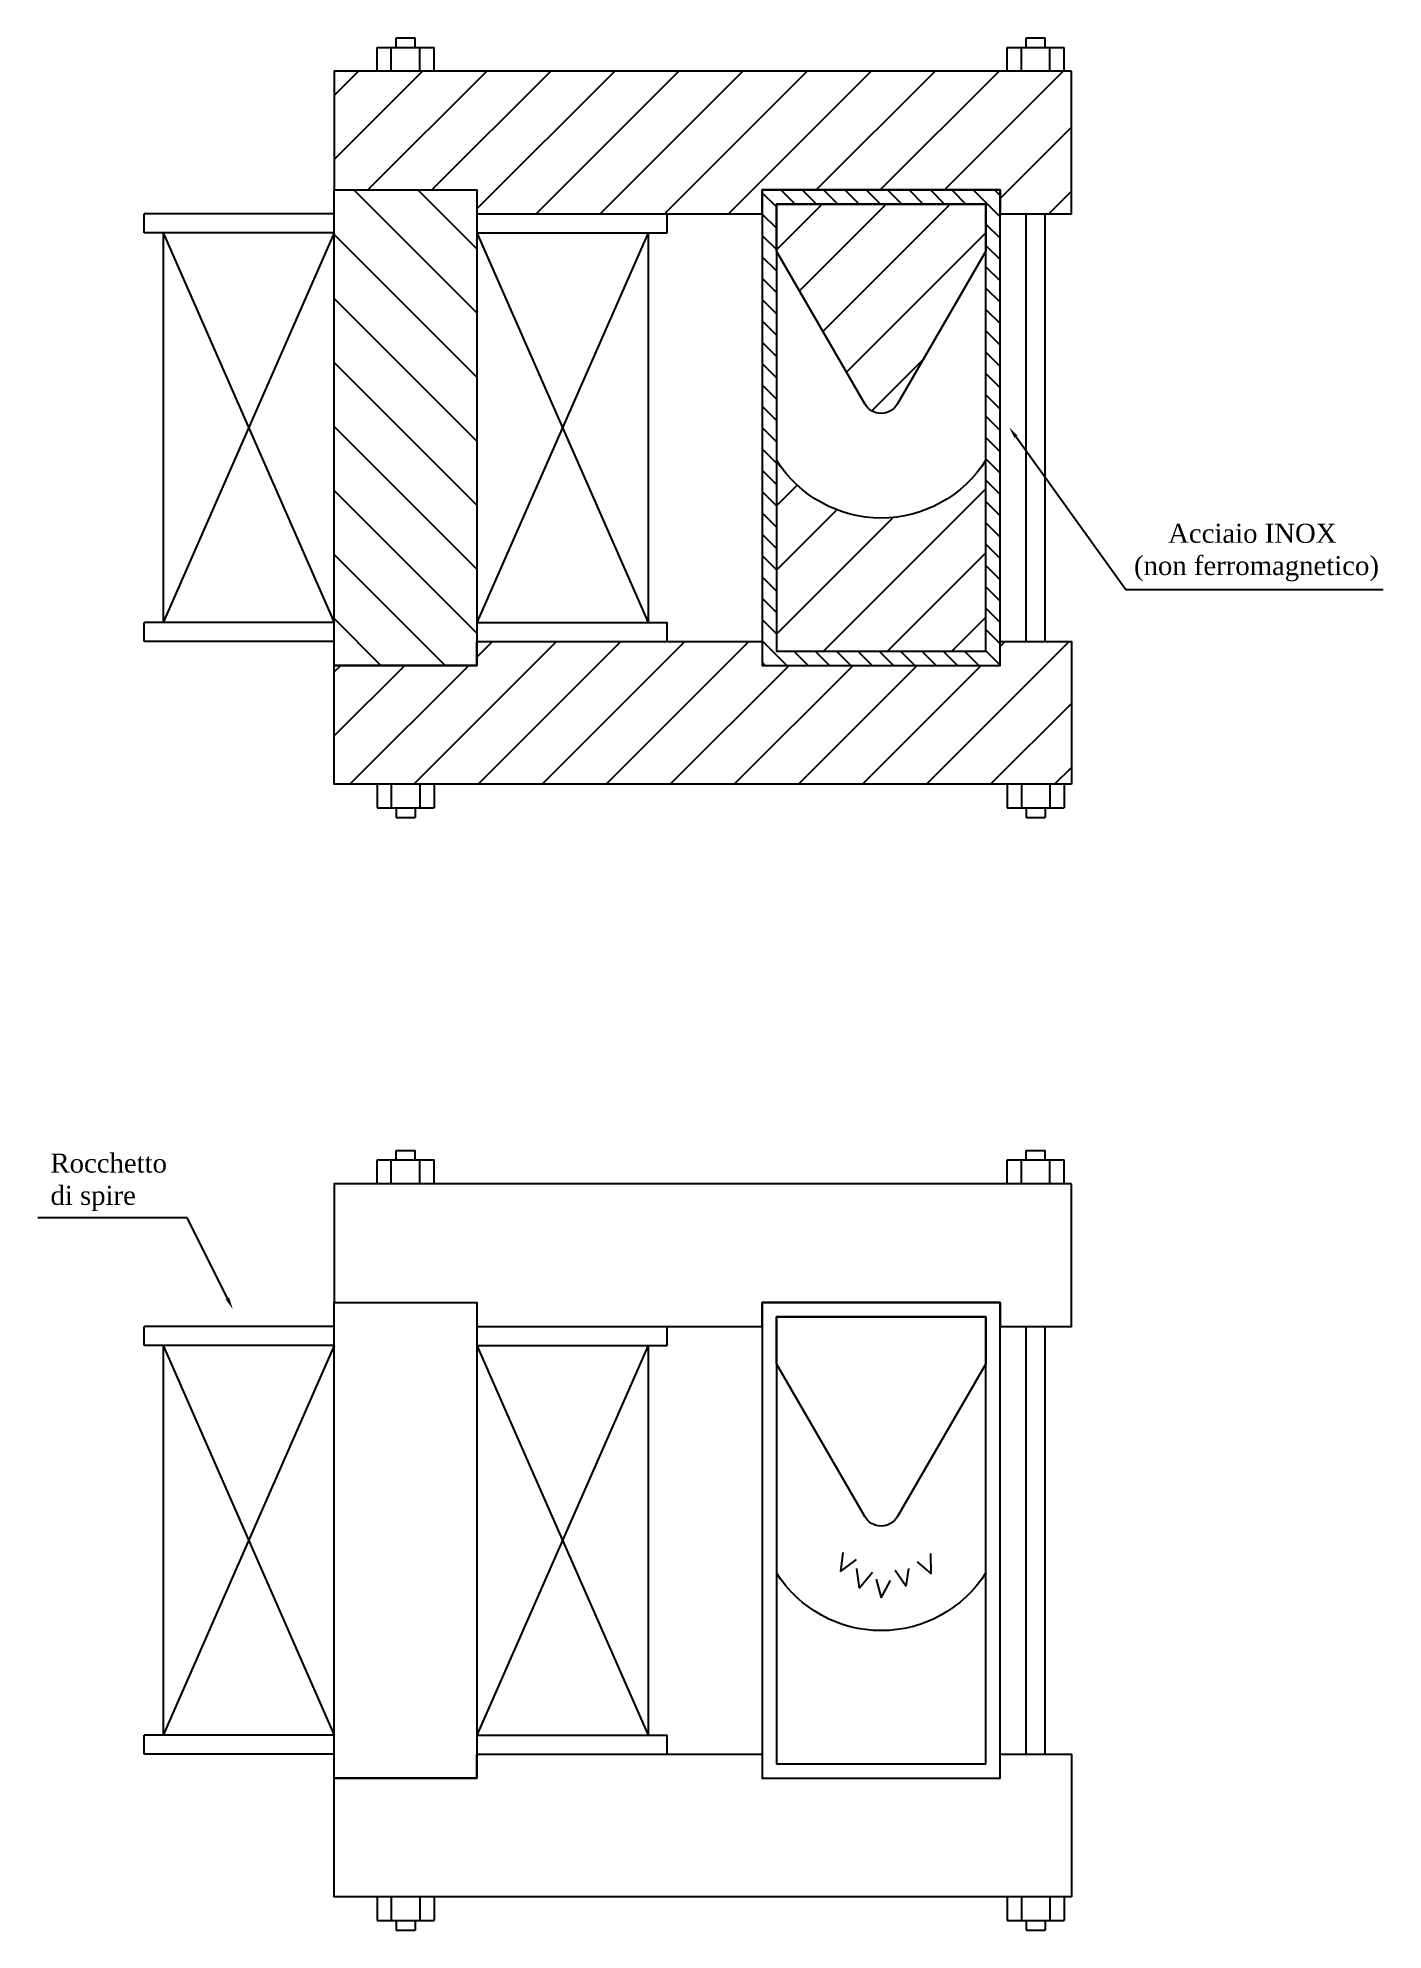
# Model space of a CAD drawing. Extents: x 121 to 404, y -119 to 279.
import ezdxf

# ---------------------------------------------------------------- set-up
doc = ezdxf.new("R2010")
doc.units = 0
doc.layers.add('CONTORNI', color=7, linetype='CONTINUOUS')
doc.layers.add('TRATTEGGI', color=7, linetype='CONTINUOUS')
doc.styles.get("Standard").update_dxf_attribs({"font": 'TIMES.TTF'})

msp = doc.modelspace()

# ---------------------------------------------------------------- hatches: boundary and pattern name
at = {"layer": 'TRATTEGGI'}
h = msp.add_hatch(dxfattribs=at)
h.set_pattern_fill('ANSI31', color=256, scale=3, style=0)
h.set_pattern_definition([(45, (0, 29.848), (-6.7352, 6.7352), [])])
h.paths.add_polyline_path([(338, 271.85), (183, 271.85), (183, 246.85), (213, 246.85), (213, 241.85), (273, 241.85), (273, 246.85), (323, 246.85), (323, 241.85), (338, 241.85)])
h.paths.add_polyline_path([(338, 121.85), (183, 121.85), (183, 146.85), (213, 146.85), (213, 151.85), (273, 151.85), (273, 146.85), (323, 146.85), (323, 151.85), (338, 151.85)])
h = msp.add_hatch(dxfattribs=at)
h.set_pattern_fill('ANSI31', color=256, scale=3, angle=90, style=0)
h.set_pattern_definition([(135, (0, 29.848), (-6.7352, -6.7352), [])])
h.paths.add_polyline_path([(183, 246.85), (213, 246.85), (213, 146.85), (183, 146.85)])
h = msp.add_hatch(dxfattribs=at)
h.set_pattern_fill('ANSI31', color=256, angle=90, style=0)
h.set_pattern_definition([(135, (0, 29.8477), (-2.245064, -2.245064), [])])
h.paths.add_polyline_path([(323, 246.85), (273, 246.85), (273, 146.85), (323, 146.85)])
h.paths.add_polyline_path([(320, 149.85), (320, 243.85), (276, 243.85), (276, 149.85)], flags=16)
at = {"layer": 'TRATTEGGI', "linetype": 'CONTINUOUS'}
h = msp.add_hatch(dxfattribs=at)
h.set_pattern_fill('ANSI31', color=256, scale=3, style=0)
h.set_pattern_definition([(45, (112.574, -158.1675), (-6.7352, 6.7352), [])])
edge = h.paths.add_edge_path()
edge.add_line((276, 189.99), (276, 149.85))
edge.add_line((276, 149.85), (320, 149.85))
edge.add_line((320, 149.85), (320, 189.99))
edge.add_arc((298, 203.85), 26, 212.2042, 327.7958, ccw=False)
edge = h.paths.add_edge_path()
edge.add_line((276, 243.85), (320, 243.85))
edge.add_line((320, 243.85), (320, 233.95))
edge.add_line((320, 233.95), (301.46, 201.85))
edge.add_arc((298, 203.85), 4, 210, 330, ccw=False)
edge.add_line((294.54, 201.85), (276, 233.95))
edge.add_line((276, 233.95), (276, 243.85))

# ---------------------------------------------------------------- linework, layer by layer
at = {"layer": 'CONTORNI'}
for p, q in [((196, 276.85), (196, 278.85)), ((196, 278.85), (200, 278.85)), ((200, 276.85), (200, 278.85)), ((328.5, 276.85), (328.5, 278.85)), ((328.5, 278.85), (332.5, 278.85)), ((332.5, 276.85), (332.5, 278.85)), ((192, 276.85), (204, 276.85)), ((192, 271.85), (192, 276.85)), ((195, 271.85), (195, 276.85)), ((201, 271.85), (201, 276.85)), ((204, 271.85), (204, 276.85)), ((324.5, 271.85), (324.5, 276.85)), ((324.5, 276.85), (336.5, 276.85)), ((327.5, 271.85), (327.5, 276.85)), ((333.5, 271.85), (333.5, 276.85)), ((336.5, 271.85), (336.5, 276.85)), ((183, 241.85), (143, 241.85)), ((143, 237.85), (143, 241.85)), ((253, 237.85), (253, 241.85)), ((328.5, 151.85), (328.5, 241.85)), ((332.5, 151.85), (332.5, 241.85)), ((183, 237.85), (143, 237.85)), ((147, 237.85), (147, 155.85)), ((147, 237.85), (183, 155.85)), ((183, 237.85), (147, 155.85)), ((213, 237.85), (249, 155.85)), ((249, 237.85), (213, 155.85)), ((213, 237.85), (253, 237.85)), ((249, 237.85), (249, 155.85)), ((143, 151.85), (143, 155.85)), ((183, 155.85), (143, 155.85)), ((213, 155.85), (253, 155.85)), ((253, 151.85), (253, 155.85)), ((183, 151.85), (143, 151.85)), ((192, 121.85), (192, 116.85)), ((195, 121.85), (195, 116.85)), ((201, 121.85), (201, 116.85)), ((204, 121.85), (204, 116.85)), ((324.5, 121.85), (324.5, 116.85)), ((327.5, 121.85), (327.5, 116.85)), ((333.5, 121.85), (333.5, 116.85)), ((336.5, 121.85), (336.5, 116.85)), ((192, 116.85), (204, 116.85)), ((196, 116.85), (196, 114.85)), ((200, 116.85), (200, 114.85)), ((324.5, 116.85), (336.5, 116.85)), ((328.5, 116.85), (328.5, 114.85)), ((332.5, 116.85), (332.5, 114.85)), ((196, 114.85), (200, 114.85)), ((328.5, 114.85), (332.5, 114.85)), ((196, 44.81), (200, 44.81)), ((196, 42.81), (196, 44.81)), ((200, 42.81), (200, 44.81)), ((328.5, 44.81), (332.5, 44.81)), ((328.5, 42.81), (328.5, 44.81)), ((332.5, 42.81), (332.5, 44.81)), ((192, 37.81), (192, 42.81)), ((192, 42.81), (204, 42.81)), ((195, 37.81), (195, 42.81)), ((201, 37.81), (201, 42.81)), ((204, 37.81), (204, 42.81)), ((324.5, 37.81), (324.5, 42.81)), ((324.5, 42.81), (336.5, 42.81)), ((327.5, 37.81), (327.5, 42.81)), ((333.5, 37.81), (333.5, 42.81)), ((336.5, 37.81), (336.5, 42.81)), ((143, 3.81), (143, 7.81)), ((183, 7.81), (143, 7.81)), ((253, 3.81), (253, 7.81)), ((328.5, -82.19), (328.5, 7.81)), ((332.5, -82.19), (332.5, 7.81)), ((183, 3.81), (143, 3.81)), ((183, 3.81), (147, -78.19)), ((147, 3.81), (183, -78.19)), ((147, 3.81), (147, -78.19)), ((249, 3.81), (213, -78.19)), ((213, 3.81), (249, -78.19)), ((213, 3.81), (253, 3.81)), ((249, 3.81), (249, -78.19)), ((183, -78.19), (143, -78.19)), ((143, -82.19), (143, -78.19)), ((213, -78.19), (253, -78.19)), ((253, -82.19), (253, -78.19)), ((183, -82.19), (143, -82.19)), ((192, -112.19), (192, -117.19)), ((195, -112.19), (195, -117.19)), ((201, -112.19), (201, -117.19)), ((204, -112.19), (204, -117.19)), ((324.5, -112.19), (324.5, -117.19)), ((327.5, -112.19), (327.5, -117.19)), ((333.5, -112.19), (333.5, -117.19)), ((336.5, -112.19), (336.5, -117.19)), ((192, -117.19), (204, -117.19)), ((196, -117.19), (196, -119.19)), ((196, -119.19), (200, -119.19)), ((200, -117.19), (200, -119.19)), ((324.5, -117.19), (336.5, -117.19)), ((328.5, -117.19), (328.5, -119.19)), ((328.5, -119.19), (332.5, -119.19)), ((332.5, -117.19), (332.5, -119.19))]:
    msp.add_line(p, q, dxfattribs=at)
for points in [[(338, 271.85), (183, 271.85), (183, 246.85), (213, 246.85), (213, 241.85), (273, 241.85), (273, 246.85), (323, 246.85), (323, 241.85), (338, 241.85)], [(323, 246.85), (273, 246.85), (273, 146.85), (323, 146.85)], [(320, 149.85), (320, 243.85), (276, 243.85), (276, 149.85)], [(338, 121.85), (183, 121.85), (183, 146.85), (213, 146.85), (213, 151.85), (273, 151.85), (273, 146.85), (323, 146.85), (323, 151.85), (338, 151.85)], [(338, 37.81), (183, 37.81), (183, 12.81), (213, 12.81), (213, 7.81), (273, 7.81), (273, 12.81), (323, 12.81), (323, 7.81), (338, 7.81)], [(323, 12.81), (273, 12.81), (273, -87.19), (323, -87.19)], [(320, -84.19), (320, 9.81), (276, 9.81), (276, -84.19)], [(338, -112.19), (183, -112.19), (183, -87.19), (213, -87.19), (213, -82.19), (273, -82.19), (273, -87.19), (323, -87.19), (323, -82.19), (338, -82.19)]]:
    msp.add_lwpolyline(points, close=True, dxfattribs=at)
for points in [[(183, 246.85), (213, 246.85), (213, 146.85), (183, 146.85), (183, 246.85)], [(183, 12.81), (213, 12.81), (213, -87.19), (183, -87.19), (183, 12.81)]]:
    msp.add_lwpolyline(points, dxfattribs=at)
for points in [[(276, 243.85), (320, 243.85), (320, 233.95), (301.46, 201.85, -0.57735), (294.54, 201.85), (276, 233.95), (276, 243.85)], [(276, 189.99), (276, 149.85), (320, 149.85), (320, 189.99, -0.551982)], [(276, 9.81), (320, 9.81), (320, -0.09), (301.46, -32.19, -0.57735), (294.54, -32.19), (276, -0.09), (276, 9.81)], [(276, -44.05), (276, -84.19), (320, -84.19), (320, -44.05, -0.551982)]]:
    msp.add_lwpolyline(points, format="xyb", close=True, dxfattribs=at)
at = {"layer": 'TRATTEGGI'}
for p, q in [((326.36, 194.92), (349.44, 162.84)), ((349.44, 162.84), (403.55, 162.84)), ((152.05, 30.66), (120.68, 30.66)), ((160.53, 13.71), (152.05, 30.66)), ((289.96, -39.78), (289.48, -43.76)), ((289.48, -43.76), (292.82, -41.21)), ((292.82, -43.12), (293.39, -47.28)), ((300.93, -43.44), (303.23, -46.83)), ((303.23, -46.83), (303.8, -43.12)), ((305.55, -41.69), (308.49, -44.27)), ((308.49, -44.27), (308.41, -39.94)), ((293.39, -47.28), (296.16, -43.91)), ((296.96, -45.34), (297.98, -49.31)), ((297.98, -49.31), (299.98, -45.66))]:
    msp.add_line(p, q, dxfattribs=at)
for points in [[(326.02, 194.68), (326.7, 195.17), (324.9, 196.95)], [(160.9, 13.89), (160.16, 13.52), (161.65, 11.47)]]:
    msp.add_solid(points, dxfattribs=at)

# ---------------------------------------------------------------- texts
for s, p in [('Acciaio INOX', (358.35, 172.63)), ('(non ferromagnetico)', (351.17, 165.84)), ('Rocchetto', (123.33, 40.15)), ('di spire', (123.33, 33.36))]:
    msp.add_text(s, height=4, dxfattribs=at).set_placement(p)

doc.saveas('drawing.dxf')
